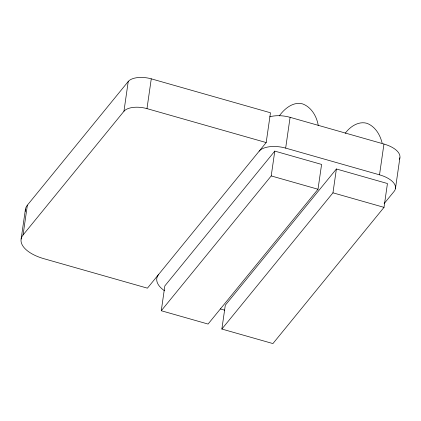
<?xml version="1.0" encoding="UTF-8"?>
<svg xmlns="http://www.w3.org/2000/svg" width="421" height="421" viewBox="0 0 421 421"><rect width="100%" height="100%" fill="white"/><g stroke="black" fill="none" stroke-linecap="round" stroke-linejoin="round"><path stroke-width="0.63" d="M21.134 239.028L25.428 209.237M23.071 234.971L27.36 205.18L128.237 81.49A18.145 8.599 8.2 0 1 151.271 78.832L270.477 112.77L266.183 142.561L147.424 288.169L43.994 258.726A35.043 16.614 8.2 0 1 23.071 234.971L123.942 111.281L128.237 81.49M123.942 111.281A18.145 8.599 8.2 0 1 146.976 108.623L151.271 78.832M161.269 310.735L164.843 285.906L274.792 151.102L321.586 164.422L318.008 189.25L208.063 324.054L161.269 310.735L271.213 175.925L274.792 151.102M221.867 329.043L225.303 305.209L336.395 168.989L387.446 183.524L384.015 207.358L272.919 343.573L221.867 329.043L332.964 192.823L336.395 168.989M259.168 151.16A20.866 9.893 8.2 0 1 285.659 148.108L290.095 117.322A20.866 9.893 8.2 0 0 269.719 116.822M384.136 203.617L394.109 191.392A24.434 11.583 8.2 0 0 379.516 174.826L383.952 144.04L290.095 117.322M395.456 188.561L399.892 157.775M279.333 115.88C284.412 108.713 293.274 101.303 302.673 103.919C311.566 107.26 316.829 116.596 318.276 125.605M345.194 133.336C349.925 126.742 358.418 120.932 366.833 123.285C375.153 126.332 380.2 134.825 382.115 143.087M146.976 108.623L266.183 142.561M285.659 148.108L379.516 174.826M332.964 192.823L384.015 207.358M271.213 175.925L318.008 189.25M220.283 308.914L224.693 310.166M164.564 290.774A33.485 15.877 8.2 0 1 158.685 274.366M25.344 211.416A35.043 16.614 8.2 0 1 27.36 205.18M383.952 144.04A24.434 11.583 8.2 0 1 399.418 159.233"/></g></svg>
